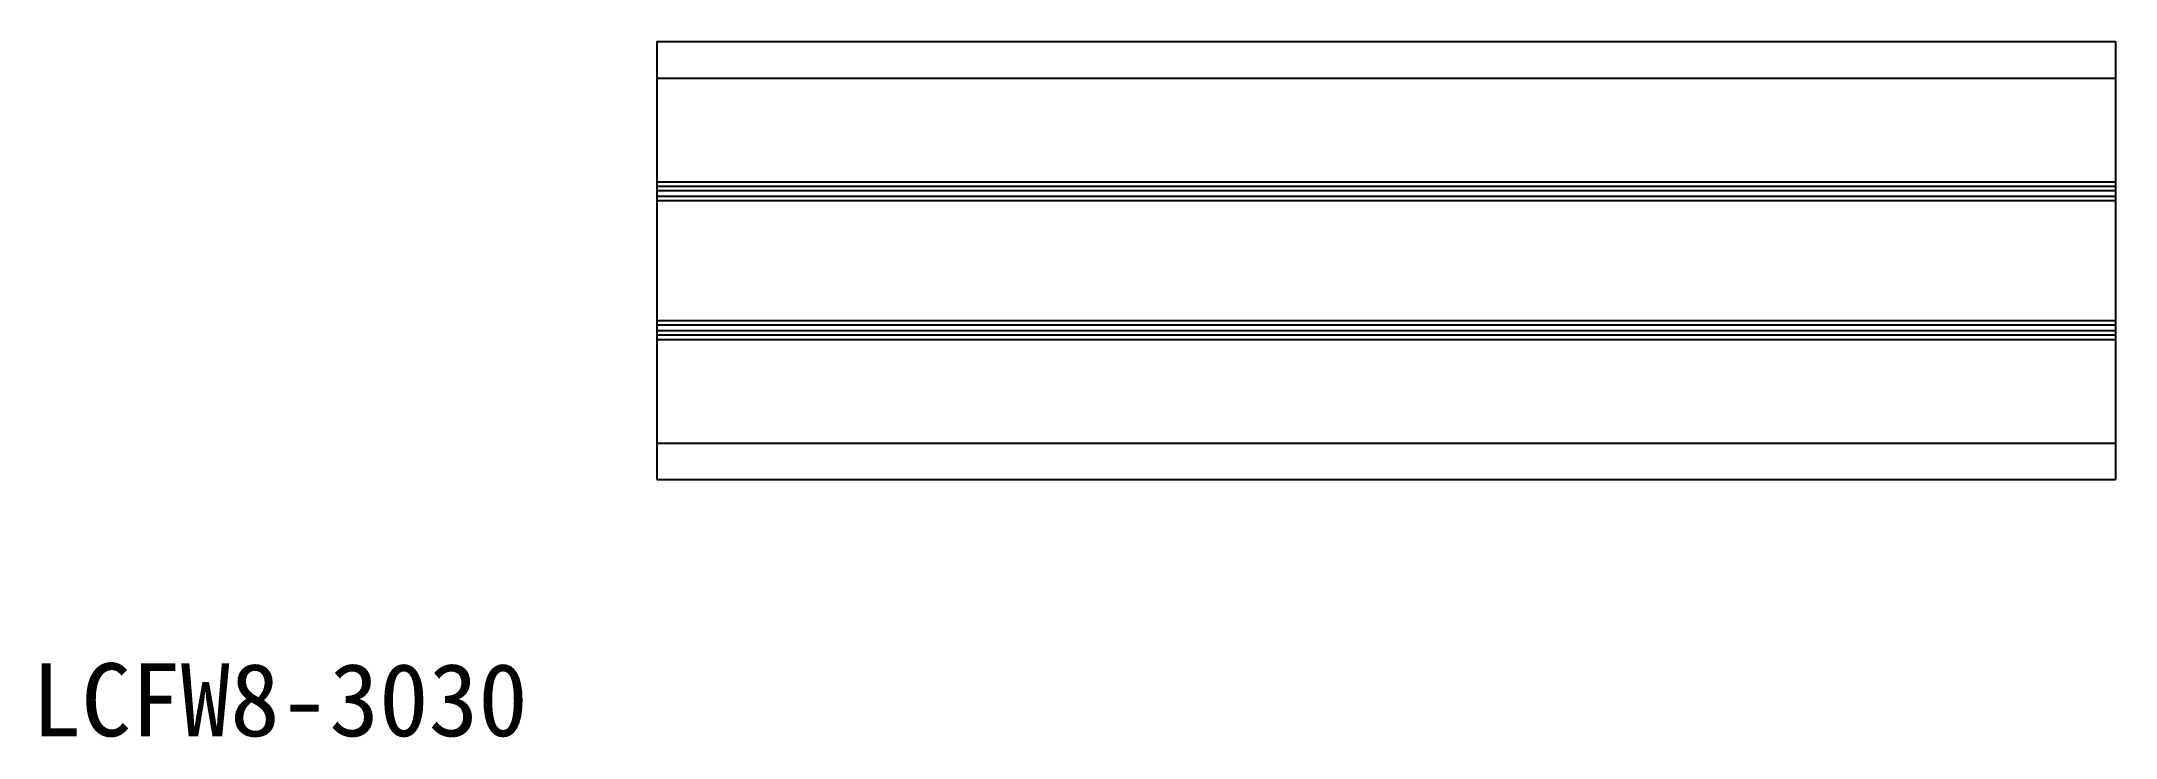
# Model space of a CAD drawing. Header units: millimetres. Extents: x 12 to 154, y -112 to -64.
import ezdxf

# ---------------------------------------------------------------- set-up
doc = ezdxf.new("R2010")
doc.units = ezdxf.units.MM
doc.styles.add('楷体', font='SimSun.ttf')

msp = doc.modelspace()

# ---------------------------------------------------------------- linework, layer by layer
for p, q in [((54.06, -63.9), (154.06, -63.9)), ((54.06, -63.9), (54.06, -93.9)), ((154.06, -63.9), (154.06, -93.9)), ((54.06, -66.4), (154.06, -66.4)), ((54.06, -73.5), (154.06, -73.5)), ((54.06, -73.8), (154.06, -73.8)), ((54.06, -74.1), (154.06, -74.1)), ((54.06, -74.5), (154.06, -74.5)), ((54.06, -74.8), (154.06, -74.8)), ((54.06, -83), (154.06, -83)), ((54.06, -83.3), (154.06, -83.3)), ((54.06, -83.7), (154.06, -83.7)), ((54.06, -84), (154.06, -84)), ((54.06, -84.3), (154.06, -84.3)), ((54.06, -91.4), (154.06, -91.4)), ((54.06, -93.9), (154.06, -93.9))]:
    msp.add_line(p, q)

# ---------------------------------------------------------------- texts
at = {"color": 1, "lineweight": 0, "insert": (11.21, -106.48), "char_height": 5, "width": 69.1022, "attachment_point": 1, "rotation": 360, "style": '楷体'}
msp.add_mtext('{\\fSimSun|b0|i0|c134|p2;\\C256;LCFW8-3030}', dxfattribs=at)

doc.saveas('drawing.dxf')
